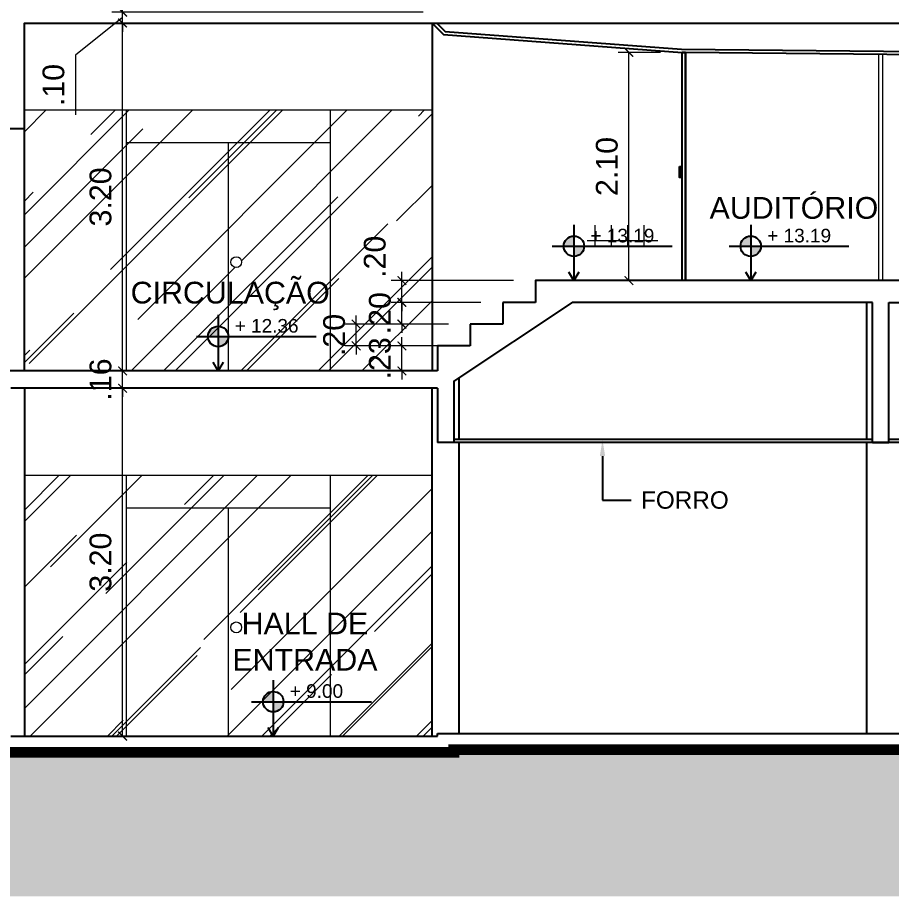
# Model space of a CAD drawing. Header units: metres. Extents: x 2440 to 5689, y 77 to 398.
# Drawn here: x 3373.23 to 3381.27, y 216.1 to 224.19 of the extents above; entities that cross this region are included whole.
import ezdxf
from ezdxf import colors
from ezdxf.entities.mleader import LeaderData, LeaderLine
from ezdxf.math import Vec2, Vec3

# ---------------------------------------------------------------- set-up
doc = ezdxf.new("R2010")
doc.units = ezdxf.units.M
doc.header["$LTSCALE"] = 7
doc.header["$MEASUREMENT"] = 0
doc.header["$PDMODE"] = 2
for name, color, linetype, lineweight in [('2prancha', 4, 'Continuous', 18), ('HACH', 251, 'Continuous', 5), ('texto', 3, 'Continuous', 25)]:
    doc.layers.add(name, color=color, linetype=linetype, lineweight=lineweight)
for name, color, linetype in [('COTA 1 100', 2, 'Continuous'), ('COTA DE NÍVEL', 7, 'Continuous'), ('PENA 0.15', 7, 'Continuous'), ('PENA 01', 1, 'Continuous'), ('PENA 02', 2, 'Continuous'), ('PENA 03', 3, 'Continuous'), ('PENA 06', 6, 'Continuous'), ('TXT ESPECIFICAÇÕES', 7, 'Continuous')]:
    doc.layers.add(name, color=color, linetype=linetype)
doc.styles.add('GRAF', font='GRAF.SHX')
doc.styles.add('Luana', font='arial.ttf')
doc.styles.get("Standard").update_dxf_attribs({"font": 'arial.ttf'})
doc.dimstyles.new('arial100', dxfattribs={"dimtxt": 0.2, "dimasz": 0.08, "dimexe": 0.1, "dimexo": 0.2, "dimgap": 0.1, "dimtad": 1, "dimzin": 4, "dimdsep": 46, "dimtxsty": 'Luana', "dimblk": 'ARCHTICK', "dimcen": 0, "dimclrd": 7, "dimclre": 7, "dimclrt": 256, "dimadec": 0, "dimazin": 0, "dimtfac": 1, "dimtix": 1, "dimtmove": 0, "dimatfit": 3, "dimldrblk": 'CLOSEDBLANK', "dimfxl": 0, "dimlwd": 5, "dimlwe": 5, "dimarcsym": 0})

# ---------------------------------------------------------------- blocks, each defined once
blk = doc.blocks.new('A$C5925641F')
at = {"layer": 'HACH'}
h = blk.add_hatch(dxfattribs=at)
h.set_pattern_fill('AR-RROOF', color=256, scale=0.75, angle=45, style=0)
h.paths.add_polyline_path([(0.9375, 2.4), (0, 2.4), (0, 0), (0.9375, 0)])
h.paths.add_polyline_path([(2.8125, 2.1), (1.875, 2.1), (1.875, 0), (2.8125, 0)])
h.paths.add_polyline_path([(1.8986, 1, -1), (1.9986, 1, -1)], flags=16)
h.paths.add_polyline_path([(1.875, 2.1), (0.9375, 2.1), (0.9375, 0), (1.875, 0)])
h.paths.add_polyline_path([(2.8125, 2.4), (0.9375, 2.4), (0.9375, 2.1), (2.8125, 2.1)])
h.paths.add_polyline_path([(3.75, 2.4), (2.8125, 2.4), (2.8125, 0), (3.75, 0)])
for p, q in [((0, 2.4), (3.75, 2.4)), ((0.9375, 2.4), (0.9375, 0)), ((2.8125, 2.4), (2.8125, 0)), ((0.9375, 2.1), (2.8125, 2.1)), ((1.875, 2.1), (1.875, 0))]:
    blk.add_line(p, q, dxfattribs=at)
blk.add_lwpolyline([(0, 2.4), (3.75, 2.4), (3.75, 0), (0, 0)], close=True, dxfattribs=at)
blk.add_circle((1.9486, 1), 0.05, dxfattribs=at)
blk = doc.blocks.new('NIV02')
h = blk.add_hatch(color=256)
h.paths.add_polyline_path([(-43.09, -49.03, 0.414214), (-44.59, -50.53), (-43.09, -50.53)])
h.paths.add_polyline_path([(-43.09, -52.04, 0.414214), (-41.58, -50.53), (-43.09, -50.53)])
for p, q in [((-43.09, -47.38), (-43.09, -55.58)), ((-46.27, -50.53), (-28.68, -50.53))]:
    blk.add_line(p, q)
blk.add_lwpolyline([(-42.36, -54.32), (-43.09, -55.58), (-43.82, -54.32)])
blk.add_circle((-43.09, -50.53), 1.5)
at = {"style": 'GRAF'}
blk.add_attdef('ELEV', (-40.66, -49.96), '', height=1.26, dxfattribs=at)
blk = doc.blocks.new('_ArchTick')
at = {"color": 0, "linetype": 'ByBlock', "const_width": 0.15}
blk.add_lwpolyline([(-0.5, -0.5), (0.5, 0.5)], dxfattribs=at)
blk = doc.blocks.new('*D12')
at = {"layer": 'COTA 1 100', "color": 7, "lineweight": 5}
for p, q in [((3373.5507, 220.7768), (3374.2991, 220.7768)), ((3374.1991, 217.5768), (3374.1991, 220.7768)), ((3373.5507, 217.5768), (3374.2991, 217.5768))]:
    blk.add_line(p, q, dxfattribs=at)
at = {"layer": 'Defpoints', "color": 0}
for p in [(3373.3507, 220.7768), (3374.1991, 220.7768), (3373.3507, 217.5768)]:
    blk.add_point(p, dxfattribs=at)
at = {"layer": 'COTA 1 100', "color": 7, "lineweight": 5, "xscale": 0.08, "yscale": 0.08, "zscale": 0.08}
for p, rotation in [((3374.1991, 220.7768), 90), ((3374.1991, 217.5768), 270)]:
    blk.add_blockref('_ArchTick', p, dxfattribs=dict(at, rotation=rotation))
at = {"layer": 'COTA 1 100', "insert": (3373.9969, 219.1768), "char_height": 0.2, "attachment_point": 5, "rotation": 90, "style": 'Luana'}
blk.add_mtext('3.20', dxfattribs=at)
blk = doc.blocks.new('_ClosedBlank')
at = {"layer": '2prancha', "color": 0, "lineweight": -2}
for p, q in [((-1, 0.17), (0, 0)), ((-1, 0.17), (-1, -0.17)), ((0, 0), (-1, -0.17))]:
    blk.add_line(p, q, dxfattribs=at)
blk = doc.blocks.new('*D13')
at = {"layer": 'COTA 1 100', "color": 7, "lineweight": 5}
for p, q in [((3374.1991, 220.9368), (3374.1991, 221.0168)), ((3376.9632, 220.9368), (3374.0991, 220.9368)), ((3374.1991, 220.7768), (3374.1991, 220.9368)), ((3373.5507, 220.7768), (3374.2991, 220.7768)), ((3374.1991, 220.7768), (3374.1991, 220.6968))]:
    blk.add_line(p, q, dxfattribs=at)
at = {"layer": 'Defpoints', "color": 0}
for p in [(3374.1991, 220.9368), (3377.1632, 220.9368), (3373.3507, 220.7768)]:
    blk.add_point(p, dxfattribs=at)
at = {"layer": 'COTA 1 100', "color": 7, "lineweight": 5, "xscale": 0.08, "yscale": 0.08, "zscale": 0.08}
for p, rotation in [((3374.1991, 220.9368), 270), ((3374.1991, 220.7768), 90)]:
    blk.add_blockref('_ArchTick', p, dxfattribs=dict(at, rotation=rotation))
at = {"layer": 'COTA 1 100', "insert": (3373.997, 220.8568), "char_height": 0.2, "attachment_point": 5, "rotation": 90, "style": 'Luana'}
blk.add_mtext('.16', dxfattribs=at)
blk = doc.blocks.new('*D14')
at = {"layer": 'COTA 1 100', "color": 7, "lineweight": 5}
for p, q in [((3376.9632, 224.1368), (3374.0991, 224.1368)), ((3374.1991, 220.9368), (3374.1991, 224.1368)), ((3376.9632, 220.9368), (3374.0991, 220.9368))]:
    blk.add_line(p, q, dxfattribs=at)
at = {"layer": 'Defpoints', "color": 0}
for p in [(3374.1991, 224.1368), (3377.1632, 224.1368), (3377.1632, 220.9368)]:
    blk.add_point(p, dxfattribs=at)
at = {"layer": 'COTA 1 100', "color": 7, "lineweight": 5, "xscale": 0.08, "yscale": 0.08, "zscale": 0.08}
for p, rotation in [((3374.1991, 224.1368), 90), ((3374.1991, 220.9368), 270)]:
    blk.add_blockref('_ArchTick', p, dxfattribs=dict(at, rotation=rotation))
at = {"layer": 'COTA 1 100', "insert": (3373.9969, 222.5368), "char_height": 0.2, "attachment_point": 5, "rotation": 90, "style": 'Luana'}
blk.add_mtext('3.20', dxfattribs=at)
blk = doc.blocks.new('*D15')
at = {"layer": 'COTA 1 100', "color": 7, "lineweight": 5}
for p, q in [((3374.1991, 224.2368), (3374.1991, 224.3168)), ((3376.9632, 224.2368), (3374.0991, 224.2368)), ((3374.1991, 224.1368), (3374.1991, 224.2368)), ((3374.1991, 224.1368), (3374.1991, 224.2368)), ((3374.1991, 224.1868), (3373.7664, 223.8409)), ((3376.9632, 224.1368), (3374.0991, 224.1368)), ((3374.1991, 224.1368), (3374.1991, 224.0568)), ((3373.7664, 223.8409), (3373.7664, 223.2913))]:
    blk.add_line(p, q, dxfattribs=at)
at = {"layer": 'Defpoints', "color": 0}
for p in [(3374.1991, 224.2368), (3377.1632, 224.2368), (3377.1632, 224.1368)]:
    blk.add_point(p, dxfattribs=at)
at = {"layer": 'COTA 1 100', "color": 7, "lineweight": 5, "xscale": 0.08, "yscale": 0.08, "zscale": 0.08}
for p, rotation in [((3374.1991, 224.2368), 270), ((3374.1991, 224.1368), 90)]:
    blk.add_blockref('_ArchTick', p, dxfattribs=dict(at, rotation=rotation))
at = {"layer": 'COTA 1 100', "insert": (3373.5643, 223.5661), "char_height": 0.2, "attachment_point": 5, "rotation": 90, "style": 'Luana'}
blk.add_mtext('.10', dxfattribs=at)
blk = doc.blocks.new('*D19')
at = {"layer": 'COTA 1 100', "color": 7, "lineweight": 5}
for p, q in [((3376.7685, 221.1668), (3376.7685, 221.2468)), ((3376.8959, 221.1668), (3376.6685, 221.1668)), ((3376.7685, 220.9368), (3376.7685, 221.1668)), ((3376.8959, 220.9368), (3376.6685, 220.9368)), ((3376.7685, 220.9368), (3376.7685, 220.8568))]:
    blk.add_line(p, q, dxfattribs=at)
at = {"layer": 'Defpoints', "color": 0}
for p in [(3376.7685, 221.1668), (3377.0959, 221.1668), (3377.0959, 220.9368)]:
    blk.add_point(p, dxfattribs=at)
at = {"layer": 'COTA 1 100', "color": 7, "lineweight": 5, "xscale": 0.08, "yscale": 0.08, "zscale": 0.08}
for p, rotation in [((3376.7685, 221.1668), 270), ((3376.7685, 220.9368), 90)]:
    blk.add_blockref('_ArchTick', p, dxfattribs=dict(at, rotation=rotation))
at = {"layer": 'COTA 1 100', "insert": (3376.5663, 221.0518), "char_height": 0.2, "attachment_point": 5, "rotation": 90, "style": 'Luana'}
blk.add_mtext('.23', dxfattribs=at)
blk = doc.blocks.new('*D20')
at = {"layer": 'COTA 1 100', "color": 7, "lineweight": 5}
for p, q in [((3376.3477, 221.3668), (3376.3477, 221.4468)), ((3377.1959, 221.3668), (3376.2477, 221.3668)), ((3376.3477, 221.1668), (3376.3477, 221.3668)), ((3377.1959, 221.1668), (3376.2477, 221.1668)), ((3376.3477, 221.1668), (3376.3477, 221.0868))]:
    blk.add_line(p, q, dxfattribs=at)
at = {"layer": 'Defpoints', "color": 0}
for p in [(3376.3477, 221.3668), (3377.3959, 221.3668), (3377.3959, 221.1668)]:
    blk.add_point(p, dxfattribs=at)
at = {"layer": 'COTA 1 100', "color": 7, "lineweight": 5, "xscale": 0.08, "yscale": 0.08, "zscale": 0.08}
for p, rotation in [((3376.3477, 221.3668), 270), ((3376.3477, 221.1668), 90)]:
    blk.add_blockref('_ArchTick', p, dxfattribs=dict(at, rotation=rotation))
at = {"layer": 'COTA 1 100', "insert": (3376.1456, 221.2668), "char_height": 0.2, "attachment_point": 5, "rotation": 90, "style": 'Luana'}
blk.add_mtext('.20', dxfattribs=at)
blk = doc.blocks.new('*D21')
at = {"layer": 'COTA 1 100', "color": 7, "lineweight": 5}
for p, q in [((3376.7685, 221.5668), (3376.7685, 221.6468)), ((3377.4959, 221.5668), (3376.6685, 221.5668)), ((3376.7685, 221.3668), (3376.7685, 221.5668)), ((3377.1959, 221.3668), (3376.6685, 221.3668)), ((3376.7685, 221.3668), (3376.7685, 221.2868))]:
    blk.add_line(p, q, dxfattribs=at)
at = {"layer": 'Defpoints', "color": 0}
for p in [(3376.7685, 221.5668), (3377.6959, 221.5668), (3377.3959, 221.3668)]:
    blk.add_point(p, dxfattribs=at)
at = {"layer": 'COTA 1 100', "color": 7, "lineweight": 5, "xscale": 0.08, "yscale": 0.08, "zscale": 0.08}
for p, rotation in [((3376.7685, 221.5668), 270), ((3376.7685, 221.3668), 90)]:
    blk.add_blockref('_ArchTick', p, dxfattribs=dict(at, rotation=rotation))
at = {"layer": 'COTA 1 100', "insert": (3376.5664, 221.4668), "char_height": 0.2, "attachment_point": 5, "rotation": 90, "style": 'Luana'}
blk.add_mtext('.20', dxfattribs=at)
blk = doc.blocks.new('*D22')
at = {"layer": 'COTA 1 100', "color": 7, "lineweight": 5}
for p, q in [((3376.7685, 221.7668), (3376.7685, 221.8468)), ((3377.7959, 221.7668), (3376.6685, 221.7668)), ((3376.7685, 221.5668), (3376.7685, 221.7668)), ((3377.4959, 221.5668), (3376.6685, 221.5668)), ((3376.7685, 221.5668), (3376.7685, 221.4868))]:
    blk.add_line(p, q, dxfattribs=at)
at = {"layer": 'Defpoints', "color": 0}
for p in [(3376.7685, 221.7668), (3377.9959, 221.7668), (3377.6959, 221.5668)]:
    blk.add_point(p, dxfattribs=at)
at = {"layer": 'COTA 1 100', "color": 7, "lineweight": 5, "xscale": 0.08, "yscale": 0.08, "zscale": 0.08}
for p, rotation in [((3376.7685, 221.7668), 270), ((3376.7685, 221.5668), 90)]:
    blk.add_blockref('_ArchTick', p, dxfattribs=dict(at, rotation=rotation))
at = {"layer": 'COTA 1 100', "insert": (3376.5196, 221.986), "char_height": 0.2, "attachment_point": 5, "rotation": 90, "style": 'Luana'}
blk.add_mtext('.20', dxfattribs=at)
blk = doc.blocks.new('*D31')
at = {"layer": 'COTA 1 100', "color": 7, "lineweight": 5}
for p, q in [((3379.1459, 223.8668), (3378.7562, 223.8668)), ((3378.8562, 221.7668), (3378.8562, 223.8668)), ((3379.1459, 221.7668), (3378.7562, 221.7668))]:
    blk.add_line(p, q, dxfattribs=at)
at = {"layer": 'Defpoints', "color": 0}
for p in [(3378.8562, 223.8668), (3379.3459, 223.8668), (3379.3459, 221.7668)]:
    blk.add_point(p, dxfattribs=at)
at = {"layer": 'COTA 1 100', "color": 7, "lineweight": 5, "xscale": 0.08, "yscale": 0.08, "zscale": 0.08}
for p, rotation in [((3378.8562, 223.8668), 90), ((3378.8562, 221.7668), 270)]:
    blk.add_blockref('_ArchTick', p, dxfattribs=dict(at, rotation=rotation))
at = {"layer": 'COTA 1 100', "insert": (3378.654, 222.8168), "char_height": 0.2, "attachment_point": 5, "rotation": 90, "style": 'Luana'}
blk.add_mtext('2.10', dxfattribs=at)

msp = doc.modelspace()

# ---------------------------------------------------------------- hatches: boundary and pattern name
at = {"layer": 'HACH'}
h = msp.add_hatch(dxfattribs=at)
h.set_pattern_fill('_USER,_O', color=256, scale=0.15, double=1, pattern_type=0)
h.set_pattern_definition([(0, (3377.04593, 220.93679), (0, 0.15), []), (90, (3377.04593, 220.93679), (-0.15, 9e-18), [])])
h.paths.add_polyline_path([(3378.4711, 222.0846), (3379.1225, 222.0846), (3379.1225, 222.2762), (3378.4711, 222.2762)])
h.paths.add_polyline_path([(3378.862, 222.4975), (3378.862, 223.1413), (3378.4498, 223.1413), (3378.4498, 222.4975)], flags=9)
h = msp.add_hatch(dxfattribs=at)
h.set_pattern_fill('HACH22', color=256, scale=0.0025, angle=90, style=0, pattern_type=2)
h.set_pattern_definition([(180, (3379.32093, 222.71935), (-6e-17, -0.4542), []), (180, (3379.32093, 222.7229), (-6e-17, -0.4542), []), (180, (3379.32093, 222.7279), (-6e-17, -0.4542), []), (180, (3379.32093, 222.73495), (-6e-17, -0.4542), []), (180, (3379.32093, 222.74495), (-6e-17, -0.4542), []), (180, (3379.32093, 222.7591), (-6e-17, -0.4542), []), (180, (3379.32093, 222.7791), (-6e-17, -0.4542), []), (180, (3379.32093, 222.8074), (-6e-17, -0.4542), []), (180, (3379.32093, 222.8474), (-6e-17, -0.4542), []), (180, (3379.32093, 222.90395), (-6e-17, -0.4542), []), (180, (3379.32093, 222.98395), (-6e-17, -0.4542), []), (180, (3379.32093, 223.04053), (-6e-17, -0.4542), []), (180, (3379.32093, 223.08053), (-6e-17, -0.4542), []), (180, (3379.32093, 223.1088), (-6e-17, -0.4542), []), (180, (3379.32093, 223.1288), (-6e-17, -0.4542), []), (180, (3379.32093, 223.14295), (-6e-17, -0.4542), []), (180, (3379.32093, 223.15295), (-6e-17, -0.4542), []), (180, (3379.32093, 223.16003), (-6e-17, -0.4542), []), (180, (3379.32093, 223.16503), (-6e-17, -0.4542), []), (180, (3379.32093, 223.16855), (-6e-17, -0.4542), []), (180, (3379.32093, 223.17105), (-6e-17, -0.4542), [])])
h.paths.add_polyline_path([(3379.3359, 222.8169), (3379.3209, 222.8169), (3379.3209, 222.7169), (3379.3359, 222.7169)])
at = {"layer": 'PENA 01'}
h = msp.add_hatch(dxfattribs=at)
h.set_pattern_fill('EARTH', color=256, scale=0.75, angle=45, style=0, double=1)
h.set_pattern_definition([(45, (3362.79782, 216.1018), (3e-17, 0.265165), [0.1875, -0.1875]), (45, (3362.7481, 216.15151), (3e-17, 0.265165), [0.1875, -0.1875]), (45, (3362.69839, 216.20123), (3e-17, 0.265165), [0.1875, -0.1875]), (135, (3362.69839, 216.23437), (-0.265165, 6e-17), [0.1875, -0.1875]), (135, (3362.7481, 216.2841), (-0.265165, 6e-17), [0.1875, -0.1875]), (135, (3362.79782, 216.33381), (-0.265165, 6e-17), [0.1875, -0.1875])])
h.paths.add_polyline_path([(3399.1453, 216.1018), (3399.1453, 217.3018), (3397.0209, 217.3018), (3397.0209, 217.4268), (3395.0959, 217.4268), (3377.2459, 217.4518), (3377.2459, 217.4268), (3368.4959, 217.4268), (3368.4959, 217.2568), (3366.4159, 217.2568), (3365.4175, 217.2856), (3365.4175, 216.1018)])

# ---------------------------------------------------------------- linework, layer by layer
at = {"layer": 'HACH'}
for p, q in [((3381.1548, 221.7668), (3381.1548, 223.8489)), ((3381.1929, 221.7668), (3381.1929, 223.8485))]:
    msp.add_line(p, q, dxfattribs=at)
at = {"layer": 'PENA 0.15'}
for p, q in [((3373.2959, 220.9368), (3373.2959, 224.1368)), ((3373.2959, 220.7768), (3373.2959, 217.5768))]:
    msp.add_line(p, q, dxfattribs=at)
at = {"layer": 'PENA 01'}
for p, q in [((3377.0459, 224.1368), (3377.0459, 220.9368)), ((3381.0459, 220.3068), (3381.0459, 221.5668)), ((3377.2959, 220.3068), (3377.2959, 220.8748)), ((3377.0459, 217.5768), (3377.0459, 220.7768)), ((3377.2959, 217.6018), (3377.2959, 220.2768)), ((3381.0459, 217.6018), (3381.0459, 220.2768)), ((3381.2459, 220.2768), (3381.0959, 220.2768))]:
    msp.add_line(p, q, dxfattribs=at)
msp.add_lwpolyline([(3379.3209, 222.8169), (3379.3359, 222.8169), (3379.3359, 222.7169), (3379.3209, 222.7169)], close=True, dxfattribs=at)
at = {"layer": 'PENA 02', "const_width": 0.1}
msp.add_lwpolyline([(3399.1453, 217.3018), (3397.0209, 217.3018), (3397.0209, 217.4268), (3395.0959, 217.4268), (3395.0959, 217.4518), (3377.2459, 217.4518), (3377.2459, 217.4268), (3368.4959, 217.4268), (3368.4959, 217.2568), (3366.4159, 217.2568), (3366.4159, 217.3068), (3365.4175, 217.3068)], dxfattribs=at)
at = {"layer": 'PENA 03'}
for p, q in [((3379.3459, 221.7668), (3379.3459, 223.8668)), ((3379.3759, 223.8668), (3379.3459, 223.8668)), ((3379.3759, 221.7668), (3379.3759, 223.867))]:
    msp.add_line(p, q, dxfattribs=at)
at = {"layer": 'PENA 03', "ltscale": 1.5}
for points in [[(3377.0459, 224.1368), (3377.152, 224.0307), (3379.3459, 223.8668)], [(3377.0884, 224.1368), (3377.1656, 224.0596), (3379.3416, 223.8973), (3391.4202, 223.7768)], [(3391.4202, 223.7468), (3379.3759, 223.867)]]:
    msp.add_lwpolyline(points, dxfattribs=at)
at = {"layer": 'PENA 03'}
msp.add_lwpolyline([(3379.3459, 223.8668), (3379.3759, 223.8668), (3379.3759, 221.7668), (3379.3459, 221.7668)], close=True, dxfattribs=at)
for points in [[(3381.0959, 220.3068), (3377.2459, 220.3068)], [(3385.0959, 220.2768), (3377.2459, 220.2768)], [(3385.0959, 220.3068), (3381.2459, 220.3068)]]:
    msp.add_lwpolyline(points, dxfattribs=at)
at = {"layer": 'PENA 06'}
for p, q in [((3368.4959, 223.1668), (3373.2959, 223.1668)), ((3381.0959, 220.2768), (3381.0959, 221.5668)), ((3381.2459, 220.2768), (3381.2459, 221.5668)), ((3377.0959, 220.7768), (3373.1709, 220.7768)), ((3377.0959, 220.7768), (3377.0959, 220.2768)), ((3381.0959, 220.2768), (3381.2459, 220.2768))]:
    msp.add_line(p, q, dxfattribs=at)
at = {"layer": 'PENA 06', "ltscale": 1.5}
for p, q in [((3377.6959, 221.5668), (3377.6959, 221.3668)), ((3377.9959, 221.5668), (3377.6959, 221.5668)), ((3377.3959, 221.3668), (3377.3959, 221.1668)), ((3377.6959, 221.3668), (3377.3959, 221.3668)), ((3377.3959, 221.1668), (3377.0959, 221.1668)), ((3377.0959, 221.1668), (3377.0959, 220.9368)), ((3377.0959, 220.9368), (3373.0609, 220.9368)), ((3373.2959, 217.5768), (3377.0959, 217.5768)), ((3377.0959, 217.5768), (3377.0959, 217.6018)), ((3377.0959, 217.6018), (3389.0959, 217.6018))]:
    msp.add_line(p, q, dxfattribs=at)
at = {"layer": 'PENA 06'}
for points in [[(3373.2959, 223.1668), (3373.2959, 224.1368), (3392.9961, 224.1368), (3392.9961, 223.7818)], [(3382.3159, 221.7668), (3377.9959, 221.7668), (3377.9959, 221.5668)], [(3381.0959, 221.5668), (3378.334, 221.5668), (3377.2459, 220.8414), (3377.2459, 220.2768), (3377.0959, 220.2768)], [(3381.2459, 221.5668), (3381.469, 221.5668), (3385.0959, 221.044)]]:
    msp.add_lwpolyline(points, dxfattribs=at)
at = {"layer": 'PENA 06', "ltscale": 1.5}
for points in [[(3392.0059, 220.3968), (3390.3859, 220.3968), (3390.3859, 220.5968), (3390.3859, 220.7168), (3390.3859, 220.7168), (3388.7559, 220.7168), (3388.7559, 220.8368), (3387.9359, 220.8368), (3387.9359, 220.9768), (3387.1359, 220.9768), (3387.1359, 221.0968), (3386.3359, 221.0968), (3386.3359, 221.2068), (3385.5359, 221.2068), (3385.5359, 221.3168), (3384.7359, 221.3168), (3384.7359, 221.4168), (3383.9359, 221.4168), (3383.9359, 221.5268), (3383.1359, 221.5268), (3383.1359, 221.6468), (3382.3159, 221.6468), (3382.3159, 221.7668), (3377.9959, 221.7668)], [(3373.1709, 217.5768), (3373.2959, 217.5768)], [(3373.2959, 217.5768), (3374.712, 217.5768)]]:
    msp.add_lwpolyline(points, dxfattribs=at)

# ---------------------------------------------------------------- block references
at = {"layer": 'COTA DE NÍVEL', "ltscale": 0.05}
ref = msp.add_blockref('NIV02', (3381.0513, 225.2498), dxfattribs=dict(at, xscale=0.06266711229946524, yscale=0.06266711229946524, zscale=0.06266711229946524))
ref.add_attrib('ELEV', '+ 13.19', (3378.5031, 222.1187), dxfattribs={"layer": '0', "height": 0.125, "style": 'Luana'})
ref = msp.add_blockref('NIV02', (3382.6771, 225.2498), dxfattribs=dict(at, xscale=0.06266711229946524, yscale=0.06266711229946524, zscale=0.06266711229946524))
ref.add_attrib('ELEV', '+ 13.19', (3380.1289, 222.1187), dxfattribs={"layer": '0', "height": 0.125, "style": 'Luana'})
ref = msp.add_blockref('NIV02', (3377.7786, 224.4198), dxfattribs=dict(at, xscale=0.06266711229946524, yscale=0.06266711229946524, zscale=0.06266711229946524))
ref.add_attrib('ELEV', '+ 12.36', (3375.2304, 221.2887), dxfattribs={"layer": '0', "height": 0.125, "style": 'Luana'})
ref = msp.add_blockref('NIV02', (3378.2856, 221.0598), dxfattribs=dict(at, xscale=0.06266711229946524, yscale=0.06266711229946524, zscale=0.06266711229946524))
ref.add_attrib('ELEV', '+ 9.00', (3375.7373, 217.9287), dxfattribs={"layer": '0', "height": 0.125, "style": 'Luana'})
at = {"layer": 'PENA 06'}
for p in [(3373.2959, 220.9368), (3373.2959, 217.5768)]:
    msp.add_blockref('A$C5925641F', p, dxfattribs=at)

# ---------------------------------------------------------------- texts
at = {"layer": 'texto', "color": 2, "ltscale": 0.05, "char_height": 0.2, "width": 1.934, "attachment_point": 5, "style": 'Luana'}
for s, insert in [('AUDITÓRIO', (3380.3743, 222.4346)), ('CIRCULAÇÃO', (3375.1892, 221.6256)), ('HALL DE ENTRADA', (3375.8764, 218.4459))]:
    msp.add_mtext(s, dxfattribs=dict(at, insert=insert))

# ---------------------------------------------------------------- dimensions: what is measured, and where the dimension line sits
at = {"layer": 'COTA 1 100'}
for base, p1, p2, picture, middle in [((3374.1991, 224.2368), (3377.1632, 224.1368), (3377.1632, 224.2368), '*D15', (3373.7664, 223.7409)), ((3376.7685, 221.7668), (3377.6959, 221.5668), (3377.9959, 221.7668), '*D22', (3376.7217, 221.986))]:
    dim = msp.add_linear_dim(base=base, p1=p1, p2=p2, angle=90, dimstyle='arial100', override={"dimtmove": 1}, dxfattribs=at)
    dim.commit()
    dim.dimension.update_dxf_attribs({"geometry": picture, "text_midpoint": middle, "dimtype": 160})
for base, p1, p2, picture, middle in [((3374.1991, 224.1368), (3377.1632, 220.9368), (3377.1632, 224.1368), '*D14', (3373.9969, 222.5368)), ((3376.7685, 221.5668), (3377.3959, 221.3668), (3377.6959, 221.5668), '*D21', (3376.5664, 221.4668)), ((3374.1991, 220.9368), (3373.3507, 220.7768), (3377.1632, 220.9368), '*D13', (3373.997, 220.8568))]:
    dim = msp.add_linear_dim(base=base, p1=p1, p2=p2, angle=90, dimstyle='arial100', override={"dimtmove": 1}, dxfattribs=at)
    dim.commit()
    dim.dimension.update_dxf_attribs({"geometry": picture, "text_midpoint": middle})
for base, p1, p2, picture, middle in [((3378.8562, 223.8668), (3379.3459, 221.7668), (3379.3459, 223.8668), '*D31', (3378.654, 222.8168)), ((3376.7685, 221.1668), (3377.0959, 220.9368), (3377.0959, 221.1668), '*D19', (3376.5663, 221.0518)), ((3374.1991, 220.7768), (3373.3507, 217.5768), (3373.3507, 220.7768), '*D12', (3373.9969, 219.1768))]:
    dim = msp.add_linear_dim(base=base, p1=p1, p2=p2, angle=90, dimstyle='arial100', dxfattribs=at)
    dim.commit()
    dim.dimension.update_dxf_attribs({"geometry": picture, "text_midpoint": middle})
dim = msp.add_linear_dim(base=(3376.3477, 221.3668), p1=(3377.3959, 221.1668), p2=(3377.3959, 221.3668), angle=90, dimstyle='arial100', dxfattribs=at)
dim.commit()
dim.dimension.update_dxf_attribs({"geometry": '*D20', "text_midpoint": (3376.3477, 221.2668), "dimtype": 160})

# ---------------------------------------------------------------- leaders
at = {"layer": 'TXT ESPECIFICAÇÕES', "ltscale": 0.05}
ml = msp.add_multileader_mtext('Standard', dxfattribs=at)
ml.set_content('FORRO', color=256)
ml.set_leader_properties()
ml.build(insert=Vec2(0, 0))
ml.multileader.update_dxf_attribs({"dogleg_length": 0.36, "arrow_head_size": 0.15})
ctx = ml.context
ctx.base_point, ctx.char_height, ctx.arrow_head_size, ctx.landing_gap_size, ctx.plane_origin = Vec3(3378.8778, 219.7472), 0.16, 0.15, 0.09, Vec3(3373.5825, 225.8202)
notes = []
notes.append((ctx, [(0, (1, 1, 0), (3378.6136, 219.7472), (1, 0), 0.2642, [(0, [(3378.6134, 220.3024)], 0, [])])]))
ctx.mtext.insert, ctx.mtext.flow_direction = Vec3(3378.9678, 219.8286), 5
for ctx, leaders in notes:
    for number, flags, end, landing, length, lines in leaders:
        leader = LeaderData()
        leader.index, (leader.has_last_leader_line, leader.has_dogleg_vector, leader.attachment_direction) = number, flags
        leader.last_leader_point, leader.dogleg_vector, leader.dogleg_length = Vec3(end), Vec3(landing), length
        for number, points, colour, breaks in lines:
            line = LeaderLine()
            line.index, line.vertices, line.color, line.breaks = number, Vec3.list(points), colors.encode_raw_color(colour), breaks
            leader.lines.append(line)
        ctx.leaders.append(leader)

doc.saveas('drawing.dxf')
